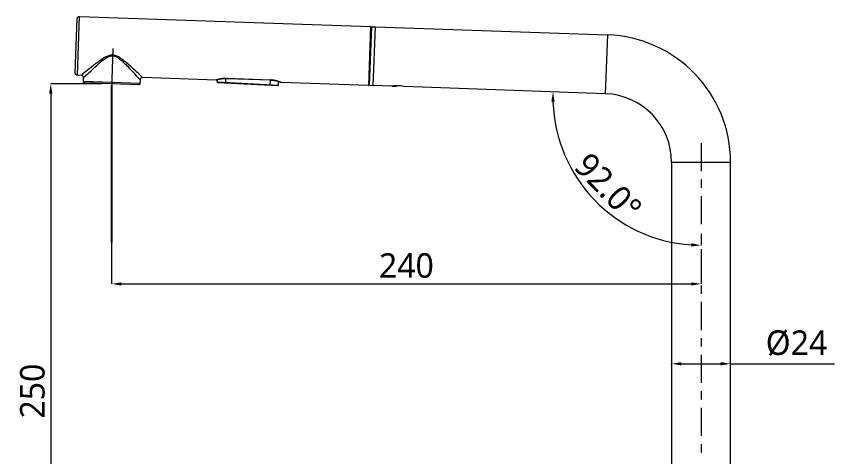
# Model space of a CAD drawing. Extents: x 0 to 1128, y 0 to 827.
# Drawn here: x 491.1 to 824.2, y 318.9 to 498.2 of the extents above; entities that cross this region are included whole.
import ezdxf

# ---------------------------------------------------------------- set-up
doc = ezdxf.new("R2010")
doc.units = 0
doc.header["$LTSCALE"] = 10
doc.header["$MEASUREMENT"] = 0
doc.header["$PDMODE"] = 3
doc.header["$PDSIZE"] = -10
doc.layers.get('0').update_dxf_attribs({"linetype": 'CONTINUOUS'})
doc.layers.get('DEFPOINTS').update_dxf_attribs({"linetype": 'CONTINUOUS'})
for name, color, linetype in [('PDF_02___PRT_ALL_AXES', 7, 'CONTINUOUS'), ('PDF_02__ASM_ALL_AXES', 7, 'CONTINUOUS'), ('PDF_1', 7, 'CONTINUOUS'), ('PDF_형상', 7, 'CONTINUOUS')]:
    doc.layers.add(name, color=color, linetype=linetype)
doc.styles.add('Daelim Dimension', font='NanumGothic.ttf')
doc.dimstyles.new('DEFAULT', dxfattribs={"dimscale": 2, "dimtxt": 2, "dimasz": 2, "dimexe": 0, "dimexo": 2, "dimgap": 1, "dimtad": 1, "dimdec": 0, "dimzin": 9, "dimdsep": 46, "dimtxsty": 'Daelim Dimension', "dimcen": 0.5, "dimclrd": 5, "dimclre": 5, "dimclrt": 256, "dimadec": 1, "dimazin": 0, "dimtfac": 1, "dimtdec": 0, "dimtix": 1, "dimtmove": 0, "dimatfit": 3, "dimfxl": 0, "dimtolj": 1, "dimtzin": 1, "dimlwd": 9, "dimlwe": 9, "dimarcsym": 0})

# ---------------------------------------------------------------- blocks, each defined once
blk = doc.blocks.new('*D21')
at = {"color": 5, "lineweight": 9, "ltscale": 0.5}
for p, q in [((525.89, 470.74), (505.1, 470.74)), ((505.1, 466.74), (505.1, 224.49)), ((732.89, 220.49), (505.1, 220.49))]:
    blk.add_line(p, q, dxfattribs=at)
at = {"color": 5, "ltscale": 0.5}
for points in [[(504.44, 466.74), (505.77, 466.74), (505.1, 470.74)], [(504.44, 224.49), (505.77, 224.49), (505.1, 220.49)]]:
    blk.add_solid(points, dxfattribs=at)
at = {"layer": 'DEFPOINTS', "color": 0, "ltscale": 0.5}
for p in [(529.89, 470.74), (505.1, 220.49), (736.89, 220.49)]:
    blk.add_point(p, dxfattribs=at)
at = {"color": 7, "ltscale": 0.5, "insert": (497.66, 345.61), "char_height": 10, "attachment_point": 5, "rotation": 90, "style": 'Daelim Dimension'}
blk.add_mtext('\\A1;250', dxfattribs=at)
blk = doc.blocks.new('*D22')
at = {"color": 5, "lineweight": 9, "ltscale": 0.5}
for p, q in [((529.89, 466.74), (529.89, 389.25)), ((769.89, 403.43), (769.89, 389.25)), ((533.89, 389.25), (765.89, 389.25))]:
    blk.add_line(p, q, dxfattribs=at)
at = {"color": 5, "ltscale": 0.5}
for points in [[(533.89, 389.92), (533.89, 388.59), (529.89, 389.25)], [(765.89, 389.92), (765.89, 388.59), (769.89, 389.25)]]:
    blk.add_solid(points, dxfattribs=at)
at = {"layer": 'DEFPOINTS', "color": 0, "ltscale": 0.5}
for p in [(529.89, 470.74), (769.89, 407.43), (769.89, 389.25)]:
    blk.add_point(p, dxfattribs=at)
at = {"color": 7, "ltscale": 0.5, "insert": (649.89, 396.68), "char_height": 10, "attachment_point": 5, "style": 'Daelim Dimension'}
blk.add_mtext('\\A1;240', dxfattribs=at)
blk = doc.blocks.new('*D29')
at = {"color": 5, "lineweight": 9, "ltscale": 0.5}
for p, q in [((757.89, 356.22), (757.89, 356.73)), ((761.89, 356.73), (777.89, 356.73)), ((781.89, 356.22), (781.89, 356.73)), ((781.89, 356.73), (824.25, 356.73))]:
    blk.add_line(p, q, dxfattribs=at)
at = {"color": 5, "ltscale": 0.5}
for points in [[(761.89, 357.4), (761.89, 356.07), (757.89, 356.73)], [(777.89, 357.4), (777.89, 356.07), (781.89, 356.73)]]:
    blk.add_solid(points, dxfattribs=at)
at = {"layer": 'DEFPOINTS', "color": 0, "ltscale": 0.5}
for p in [(781.89, 356.73), (757.89, 352.22), (781.89, 352.22)]:
    blk.add_point(p, dxfattribs=at)
at = {"color": 7, "ltscale": 0.5, "insert": (808.73, 365.12), "char_height": 10, "attachment_point": 5, "style": 'Daelim Dimension'}
blk.add_mtext('\\A1;%%C24', dxfattribs=at)
blk = doc.blocks.new('*D30')
at = {"color": 5, "lineweight": 9, "ltscale": 0.5}
blk.add_line((769.89, 409.59), (769.89, 405.01), dxfattribs=at)
blk.add_arc((769.89, 465.36), 60.35, 181.7979, 266.202, dxfattribs=at)
at = {"color": 5, "ltscale": 0.5}
for points in [[(708.9, 463.47), (710.24, 463.47), (709.58, 467.47)], [(765.92, 405.81), (765.87, 404.48), (769.89, 405.01)]]:
    blk.add_solid(points, dxfattribs=at)
at = {"layer": 'DEFPOINTS', "color": 0, "ltscale": 0.5}
for p in [(648.92, 469.59), (730.87, 466.73), (716.94, 436.41), (769.89, 425.01), (769.89, 413.59)]:
    blk.add_point(p, dxfattribs=at)
at = {"color": 7, "ltscale": 0.5, "insert": (732.02, 428.79), "char_height": 10, "attachment_point": 5, "rotation": 314, "style": 'Daelim Dimension'}
blk.add_mtext('\\A1;92.0°', dxfattribs=at)

msp = doc.modelspace()

# ---------------------------------------------------------------- linework, layer by layer
at = {"color": 5, "ltscale": 0.5}
msp.add_lwpolyline([(529.89, 470.24), (529.89, 406.18)], dxfattribs=at)
at = {"layer": 'PDF_02___PRT_ALL_AXES', "lineweight": 5}
for points in [[(634.94, 470.18), (635.77, 493.96)], [(635.77, 493.96), (637.27, 493.91)], [(634.94, 470.18), (636.44, 470.12)]]:
    msp.add_lwpolyline(points, dxfattribs=at)
at = {"layer": 'PDF_02__ASM_ALL_AXES', "lineweight": 5}
for points in [[(530.39, 485.16), (529.8, 468.24)], [(769.89, 446.57), (769.89, 435.15)], [(769.89, 431.77), (769.89, 428.39)], [(769.89, 425.01), (769.89, 413.59)], [(769.89, 403.46), (769.89, 392.03)], [(769.89, 388.65), (769.89, 385.28)], [(769.89, 381.9), (769.89, 370.48)], [(769.89, 367.1), (769.89, 363.72)], [(769.89, 360.34), (769.89, 348.92)], [(769.89, 345.54), (769.89, 342.16)], [(769.89, 338.78), (769.89, 327.36)], [(769.89, 323.98), (769.89, 320.6)]]:
    msp.add_lwpolyline(points, dxfattribs=at)
at = {"layer": 'PDF_1', "lineweight": 5}
for points in [[(516, 474.23, -0.41432), (515.04, 475.26), (515.81, 497.25, -0.414641), (516.84, 498.22)], [(542.49, 473.3), (542.48, 473.31), (542.47, 473.32), (542.44, 473.35), (542.41, 473.38), (542.32, 473.47), (542.19, 473.59), (542.03, 473.74), (541.84, 473.92), (541.62, 474.13), (541.38, 474.36), (540.81, 474.89), (540.16, 475.5), (539.43, 476.18), (538.65, 476.9), (537.85, 477.62), (536.93, 478.44), (536.63, 478.7), (535.81, 479.4), (535.03, 480.03), (534.52, 480.44), (534.01, 480.82), (533.78, 480.98), (533.33, 481.28), (532.91, 481.55), (532.7, 481.67), (532.34, 481.86), (532.01, 482.01), (531.69, 482.14), (531.51, 482.21), (531.2, 482.3), (530.91, 482.37), (530.62, 482.41), (530.35, 482.43), (530.07, 482.44), (529.78, 482.42), (529.48, 482.38), (529.18, 482.32), (528.99, 482.27), (528.66, 482.17), (528.33, 482.04), (527.96, 481.89), (527.72, 481.77), (527.29, 481.55), (526.83, 481.29), (526.56, 481.13), (526.04, 480.79), (525.47, 480.41), (524.66, 479.84), (523.8, 479.21), (523.46, 478.96), (522.52, 478.23), (521.64, 477.54), (520.09, 476.3), (520.02, 476.24), (518.71, 475.17), (518.21, 474.76), (517.83, 474.45), (517.59, 474.25), (517.5, 474.18), (516, 474.23), (516.84, 498.22), (635.27, 494.08), (634.43, 470.09), (598.83, 471.34), (598.82, 471.34), (598.81, 471.35), (598.77, 471.36), (598.77, 471.36), (598.72, 471.38), (598.72, 471.38), (598.67, 471.4), (598.63, 471.42), (598.59, 471.44), (598.58, 471.44), (598.53, 471.46), (598.49, 471.48), (598.45, 471.49), (598.4, 471.51), (598.24, 471.57), (598.03, 471.65), (597.82, 471.72), (597.81, 471.72), (597.61, 471.79), (597.4, 471.85), (597.19, 471.91), (596.98, 471.97), (596.77, 472.02), (596.57, 472.07), (596.36, 472.11), (596.16, 472.15), (595.95, 472.18), (595.75, 472.22), (595.55, 472.24), (595.35, 472.26), (595.15, 472.28), (594.95, 472.3, 0.007989), (594.67, 472.31), (594.66, 472.28), (576.68, 472.91), (576.68, 472.94), (594.67, 472.31)], [(576.68, 472.94, 0.007834), (576.39, 472.95), (576.19, 472.94), (575.99, 472.94), (575.79, 472.93), (575.59, 472.92), (575.38, 472.9), (575.29, 472.89), (575.09, 472.87), (574.88, 472.84), (574.67, 472.81), (574.46, 472.78), (574.25, 472.74), (574.03, 472.7), (573.82, 472.65), (573.6, 472.6), (573.39, 472.54), (573.17, 472.48), (572.95, 472.42), (572.89, 472.4), (572.86, 472.39), (572.82, 472.38), (572.77, 472.36), (572.73, 472.35), (572.72, 472.35), (572.68, 472.33), (572.63, 472.32), (572.59, 472.3), (572.55, 472.29), (572.51, 472.28), (572.45, 472.26), (542.49, 473.3), (542.49, 473.3, 0.414075), (541.45, 472.34), (541.4, 470.84), (518.41, 471.64), (518.47, 473.14), (518.49, 473.16), (518.54, 473.22), (518.54, 473.22), (518.63, 473.31), (518.76, 473.43), (518.92, 473.58), (519.11, 473.76), (519.57, 474.21), (520.13, 474.75), (520.77, 475.37), (521.49, 476.05), (522.27, 476.78), (523.09, 477.55), (523.09, 477.55), (523.95, 478.33), (524.09, 478.46), (524.86, 479.13), (525.09, 479.32), (525.81, 479.92), (525.81, 479.92), (526.35, 480.35), (526.81, 480.7), (527.09, 480.9), (527.5, 481.17), (527.89, 481.41), (528.17, 481.57), (528.48, 481.73), (528.77, 481.86), (529.05, 481.96), (529.3, 482.04), (529.57, 482.1), (529.83, 482.14), (530.07, 482.16), (530.31, 482.16), (530.54, 482.14), (530.78, 482.1), (531.04, 482.04), (531.3, 481.96), (531.54, 481.86), (531.82, 481.74), (532.1, 481.58), (532.41, 481.4), (532.66, 481.23), (533.04, 480.96), (533.43, 480.65), (533.68, 480.44), (534.12, 480.06), (534.62, 479.6), (535.29, 478.95), (535.51, 478.74), (536.24, 478), (536.36, 477.88), (537.17, 477.03), (537.93, 476.22), (538.65, 475.44), (539.32, 474.71), (539.91, 474.05), (540.43, 473.48), (540.66, 473.23), (540.86, 473), (541.04, 472.81), (541.18, 472.65), (541.3, 472.52), (541.38, 472.42), (541.41, 472.39), (541.44, 472.36), (541.45, 472.35), (541.45, 472.34)], [(541.4, 470.84, -0.414237), (540.88, 470.36), (518.9, 471.13, -0.414242), (518.41, 471.64)], [(572.81, 472.35, -0.080588), (576.59, 472.91), (576.67, 472.91)], [(572.85, 471.51, 0.414206), (573.04, 471.3), (597.6, 470.01, 0.41415), (597.81, 470.2)]]:
    msp.add_lwpolyline(points, format="xyb", dxfattribs=at)
for points in [[(572.45, 472.26), (572.48, 472.26), (572.52, 472.26), (572.55, 472.27), (572.59, 472.27), (572.63, 472.29), (572.64, 472.29)], [(572.64, 472.29), (572.68, 472.3)], [(572.67, 472.3), (572.74, 472.32)], [(572.73, 472.32), (572.83, 472.35)], [(572.89, 472.37), (572.85, 471.51), (597.81, 470.2), (597.89, 471.66)], [(576.33, 471.12), (576.43, 472.91)], [(594.42, 472.29), (594.31, 470.18)], [(594.67, 472.28), (594.73, 472.27), (595.01, 472.26), (595.29, 472.23), (595.58, 472.2), (595.87, 472.16), (596.15, 472.11), (596.43, 472.06), (596.71, 472), (596.97, 471.94), (597.22, 471.87), (597.45, 471.8), (597.67, 471.73), (597.87, 471.67), (598.05, 471.61), (598.21, 471.55), (598.34, 471.5), (598.46, 471.46), (598.54, 471.42), (598.61, 471.4), (598.64, 471.38), (598.65, 471.38), (598.69, 471.36), (598.73, 471.35), (598.77, 471.34), (598.81, 471.34), (598.83, 471.34)]]:
    msp.add_lwpolyline(points, dxfattribs=at)
for centre, radius, start, end in [((635.25, 493.58), 0.5, 5.2745, 88.0011), ((517.47, 473.18), 1, 357.9976, 88.0018), ((572.81, 471.19), 1.13, 108.0718, 108.7034), ((572.45, 472.24), 0.0142, 106.2375, 110.6441), ((634.45, 470.59), 0.5, 267.9981, 350.6855)]:
    msp.add_arc(centre, radius, start, end, dxfattribs=at)
at = {"layer": 'PDF_형상', "lineweight": 5}
msp.add_lwpolyline([(643.98, 469.77, 0.000036), (643.93, 469.76), (636.43, 470.02), (637.27, 494.01), (731.71, 490.71), (730.87, 466.73), (648.92, 469.59, 0.061186), (646.01, 469.95, 0.012653), (645.42, 469.93, 0.025493), (644.14, 469.8, 0.002063), (644.05, 469.78, 0.001807), (643.98, 469.76), (645.27, 469.72), (646.01, 469.94)], format="xyb", dxfattribs=at)
msp.add_lwpolyline([(781.89, 278.69), (781.89, 438.74), (757.89, 438.74), (757.89, 265.69)], dxfattribs=at)
for radius in [52, 28]:
    msp.add_arc((729.89, 438.74), radius, 0, 88, dxfattribs=at)

# ---------------------------------------------------------------- dimensions: what is measured, and where the dimension line sits
at = {"color": 5, "ltscale": 0.5}
dim = msp.add_linear_dim(base=(505.1, 220.49), p1=(529.89, 470.74), p2=(736.89, 220.49), angle=90, dimstyle='DEFAULT', override={"dimtxt": 5, "dimclrt": 7}, dxfattribs=at)
dim.commit()
dim.dimension.update_dxf_attribs({"geometry": '*D21', "text_midpoint": (497.66, 345.61)})
dim = msp.add_linear_dim(base=(769.89, 389.25), p1=(529.89, 470.74), p2=(769.89, 407.43), dimstyle='DEFAULT', override={"dimtxt": 5, "dimclrt": 7}, dxfattribs=at)
dim.commit()
dim.dimension.update_dxf_attribs({"geometry": '*D22', "text_midpoint": (649.89, 389.25), "dimtype": 160})
dim = msp.add_angular_dim_2l(base=(716.94, 436.41), line1=((730.87, 466.73), (648.92, 469.59)), line2=((769.89, 425.01), (769.89, 413.59)), dimstyle='DEFAULT', override={"dimtxt": 5, "dimclrt": 7}, dxfattribs=at)
dim.commit()
dim.dimension.update_dxf_attribs({"geometry": '*D30', "text_midpoint": (732.02, 428.79)})
dim = msp.add_linear_dim(base=(781.89, 356.73), p1=(757.89, 352.22), p2=(781.89, 352.22), text='%%C<>', dimstyle='DEFAULT', override={"dimtxt": 5, "dimclrt": 7}, dxfattribs=at)
dim.commit()
dim.dimension.update_dxf_attribs({"geometry": '*D29', "text_midpoint": (808.73, 356.73), "dimtype": 160})

doc.saveas('drawing.dxf')
